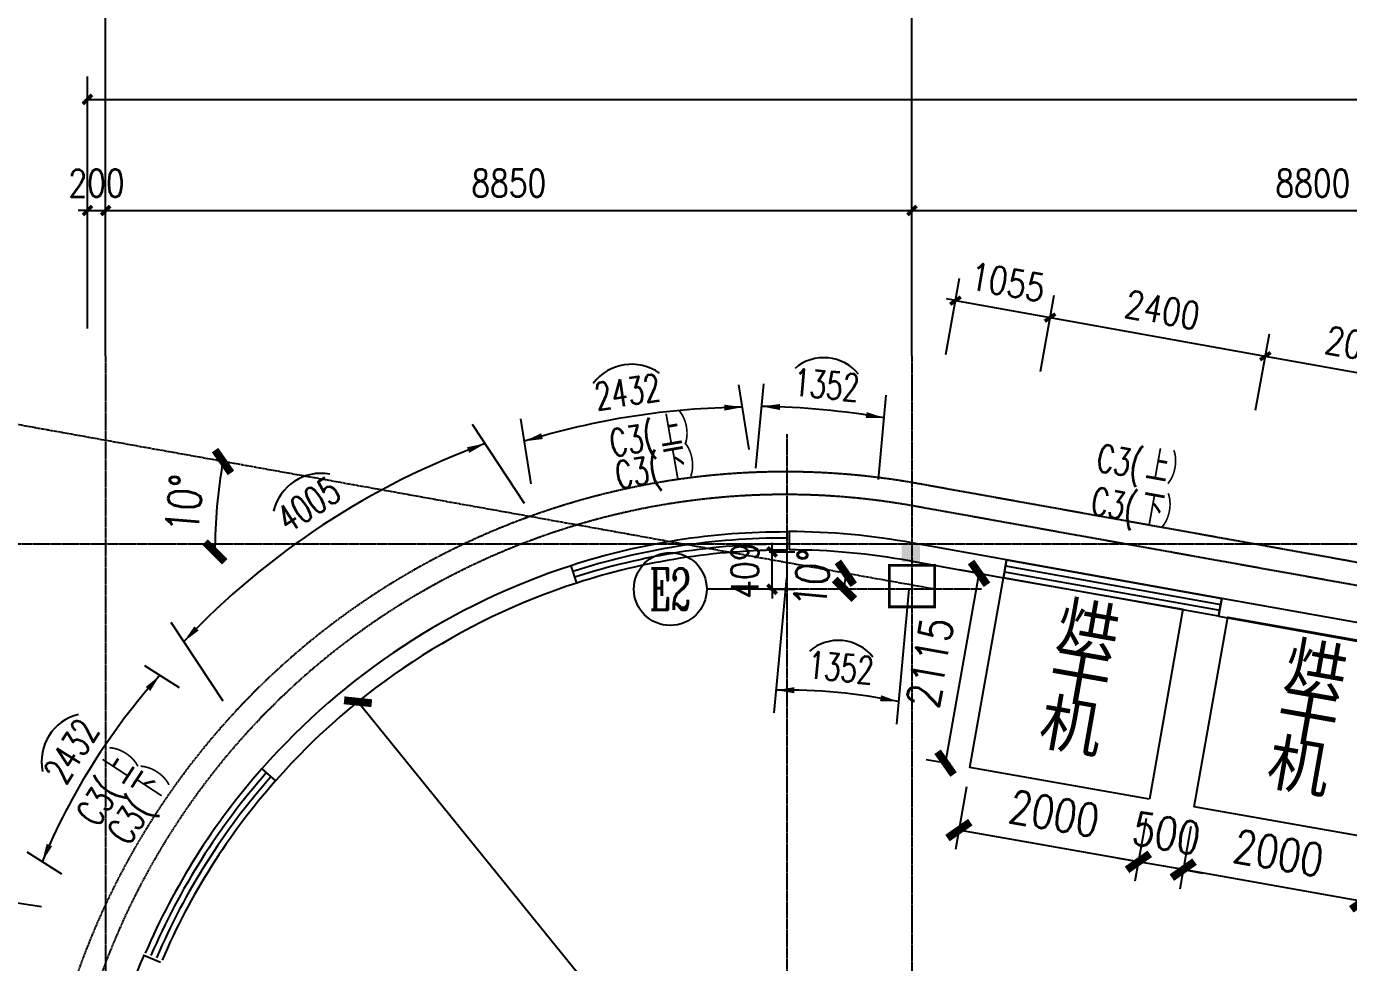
# Model space of a CAD drawing. Header units: millimetres. Extents: x 36114 to 137034, y 22418 to 93776.
# Drawn here: x 58442 to 72953, y 72929 to 83205 of the extents above; entities that cross this region are included whole.
import ezdxf
from ezdxf.enums import TextEntityAlignment as Align

# ---------------------------------------------------------------- set-up
doc = ezdxf.new("R2010")
doc.units = ezdxf.units.MM
doc.linetypes.add('DASH', pattern=[0.35, 0.25, -0.1])
doc.linetypes.add('DOTE', pattern=[2.42, 2, -0.2, 0.02, -0.2])
doc.layers.get('0').update_dxf_attribs({"color": 254})
doc.layers.get('Defpoints').update_dxf_attribs({"color": 254})
for name, color, linetype in [('00_LAYOUT', 122, 'Continuous'), ('\\M+5BDA8-\\M+5B3DF\\M+5B4E7', 254, 'Continuous'), ('\\M+5BDA8-\\M+5B4B0', 254, 'Continuous'), ('\\M+5BDA8-\\M+5C3C5\\M+5B4B0\\M+5B1E0\\M+5BAC5', 254, 'Continuous'), ('\\M+5BDA8-\\M+5C7BD-\\M+5D7A9', 254, 'Continuous'), ('\\M+5BDA8-\\M+5D6E1', 254, 'DOTE'), ('\\M+5BDA8-\\M+5D6E1-\\M+5B1EA\\M+5D7A2', 254, 'Continuous'), ('\\M+5C1A2\\M+5C3E6\\M+5CFDF\\M+5CCF51', 254, 'Continuous'), ('\\M+5C1A2\\M+5C3E6\\M+5CFF4\\M+5CCF53', 254, 'Continuous'), ('\\M+5C5C5\\M+5CBAE', 254, 'Continuous'), ('PUB_TEXT', 254, 'Continuous')]:
    doc.layers.add(name, color=color, linetype=linetype)
doc.styles.add('A-AXIS-LABEL', font='COMPLEX', dxfattribs={"bigfont": 'GBCBIG'})
doc.styles.add('A-DIM', font='SIMPLEX', dxfattribs={"bigfont": 'GBCBIG'})
doc.styles.add('A-WIN-LABEL', font='SIMPLEX', dxfattribs={"bigfont": 'GBCBIG'})
doc.styles.add('DIM_FONT', font='SIMPLEX.shx', dxfattribs={"width": 0.8})
doc.styles.add('ROMANS', font='ROMANS.shx', dxfattribs={"width": 0.8, "bigfont": 'hhztxt.shx'})
doc.styles.get("Standard").update_dxf_attribs({"font": 'arial.ttf'})
doc.dimstyles.new('dim1-150', dxfattribs={"dimscale": 180, "dimtxt": 2, "dimasz": 1.2, "dimexe": 1.2, "dimexo": 1.2, "dimgap": 1, "dimtad": 1, "dimdec": 0, "dimdsep": 46, "dimtxsty": 'ROMANS', "dimblk": 'ARCHTICK', "dimcen": 0, "dimadec": 0, "dimazin": 0, "dimtfac": 0.71, "dimtdec": 0, "dimtix": 1, "dimtmove": 0, "dimatfit": 3, "dimldrblk": 'ARCHTICK', "dimfxl": 0, "dimtolj": 1, "dimtzin": 0, "dimarcsym": 0})
doc.dimstyles.new('DIMN', dxfattribs={"dimtxt": 300, "dimasz": 100, "dimexe": 250, "dimexo": 300, "dimgap": 150, "dimtad": 1, "dimdec": 0, "dimzin": 0, "dimdsep": 46, "dimtxsty": 'DIM_FONT', "dimblk": 'ARCHTICK', "dimcen": 0.09, "dimclrt": 7, "dimazin": 2, "dimtfac": 1, "dimtdec": 0, "dimtix": 1, "dimtmove": 2, "dimatfit": 3, "dimldrblk": 'ARCHTICK', "dimfxl": 0, "dimtolj": 1, "dimtzin": 0, "dimarcsym": 0})

# ---------------------------------------------------------------- blocks, each defined once
blk = doc.blocks.new('_ArchTick')
at = {"color": 0, "linetype": 'ByBlock', "const_width": 0.4}
blk.add_lwpolyline([(-0.5, -0.5), (0.5, 0.5)], dxfattribs=at)
blk = doc.blocks.new('*D202')
at = {"layer": '\\M+5C1A2\\M+5C3E6\\M+5CFDF\\M+5CCF51', "color": 0, "lineweight": -2, "transparency": 16777216}
blk.add_arc((66133, 77436), 5623, 169.8236, 180, dxfattribs=at)
at = {"layer": 'Defpoints', "color": 0, "transparency": 16777216}
for p in [(57095, 79058), (60550, 78100), (56995, 77436), (115223, 77436), (113408, 68950)]:
    blk.add_point(p, dxfattribs=at)
at = {"layer": '\\M+5C1A2\\M+5C3E6\\M+5CFDF\\M+5CCF51', "color": 0, "lineweight": -2, "transparency": 16777216, "xscale": 216, "yscale": 216, "zscale": 216}
for p, rotation in [((60599, 78429), 79.82363996447724), ((60511, 77436), 270)]:
    blk.add_blockref('_ArchTick', p, dxfattribs=dict(at, rotation=rotation))
at = {"layer": '\\M+5C1A2\\M+5C3E6\\M+5CFDF\\M+5CCF51', "color": 0, "transparency": 16777216, "insert": (60174, 77966), "char_height": 360, "attachment_point": 5, "rotation": 84.9118, "style": 'ROMANS'}
blk.add_mtext('\\A1;10\\M+5A1E3', dxfattribs=at)
blk = doc.blocks.new('*D203')
at = {"layer": '\\M+5C1A2\\M+5C3E6\\M+5CFDF\\M+5CCF51', "color": 0, "lineweight": -2, "transparency": 16777216}
blk.add_arc((78349, 75505), 2447, 169.8236, 180, dxfattribs=at)
at = {"layer": 'Defpoints', "color": 0, "transparency": 16777216}
for p in [(68143, 77337), (75920, 75794), (74466, 75505), (78349, 75505), (113412, 69212)]:
    blk.add_point(p, dxfattribs=at)
at = {"layer": '\\M+5C1A2\\M+5C3E6\\M+5CFDF\\M+5CCF51', "color": 0, "lineweight": -2, "transparency": 16777216, "xscale": 216, "yscale": 216, "zscale": 216}
for p, rotation in [((75941, 75938), 79.8236399644773), ((75903, 75505), 270)]:
    blk.add_blockref('_ArchTick', p, dxfattribs=dict(at, rotation=rotation))
at = {"layer": '\\M+5C1A2\\M+5C3E6\\M+5CFDF\\M+5CCF51', "color": 0, "transparency": 16777216, "insert": (75554, 75754), "char_height": 360, "attachment_point": 5, "rotation": 84.9118, "style": 'ROMANS'}
blk.add_mtext('\\A1;10\\M+5A1E3', dxfattribs=at)
blk = doc.blocks.new('*D204')
at = {"layer": '\\M+5C1A2\\M+5C3E6\\M+5CFDF\\M+5CCF51', "color": 0, "lineweight": -2, "transparency": 16777216}
blk.add_line((86105, 73672), (86025, 73672), dxfattribs=at)
blk.add_arc((88560, 73672), 2319, 169.8236, 180, dxfattribs=at)
at = {"layer": 'Defpoints', "color": 0, "transparency": 16777216}
for p in [(68143, 77337), (86257, 73946), (86321, 73672), (88560, 73672), (113412, 69212)]:
    blk.add_point(p, dxfattribs=at)
at = {"layer": '\\M+5C1A2\\M+5C3E6\\M+5CFDF\\M+5CCF51', "color": 0, "lineweight": -2, "transparency": 16777216, "xscale": 216, "yscale": 216, "zscale": 216}
for p, rotation in [((86277, 74082), 79.8236399644773), ((86241, 73672), 270.0000000000002)]:
    blk.add_blockref('_ArchTick', p, dxfattribs=dict(at, rotation=rotation))
at = {"layer": '\\M+5C1A2\\M+5C3E6\\M+5CFDF\\M+5CCF51', "color": 0, "transparency": 16777216, "insert": (85891, 73910), "char_height": 360, "attachment_point": 5, "rotation": 84.9118, "style": 'ROMANS'}
blk.add_mtext('\\A1;10\\M+5A1E3', dxfattribs=at)
blk = doc.blocks.new('*D205')
at = {"layer": '\\M+5C1A2\\M+5C3E6\\M+5CFDF\\M+5CCF51', "color": 0, "lineweight": -2, "transparency": 16777216}
blk.add_arc((106170, 70511), 2329, 169.8236, 180, dxfattribs=at)
at = {"layer": 'Defpoints', "color": 0, "transparency": 16777216}
for p in [(68143, 77337), (103857, 70787), (102822, 70511), (106170, 70511), (113412, 69212)]:
    blk.add_point(p, dxfattribs=at)
at = {"layer": '\\M+5C1A2\\M+5C3E6\\M+5CFDF\\M+5CCF51', "color": 0, "lineweight": -2, "transparency": 16777216, "xscale": 216, "yscale": 216, "zscale": 216}
for p, rotation in [((103878, 70923), 79.82363996447724), ((103841, 70511), 270.0000000000002)]:
    blk.add_blockref('_ArchTick', p, dxfattribs=dict(at, rotation=rotation))
at = {"layer": '\\M+5C1A2\\M+5C3E6\\M+5CFDF\\M+5CCF51', "color": 0, "transparency": 16777216, "insert": (103492, 70750), "char_height": 360, "attachment_point": 5, "rotation": 84.9118, "style": 'ROMANS'}
blk.add_mtext('\\A1;10\\M+5A1E3', dxfattribs=at)
blk = doc.blocks.new('*D206')
at = {"layer": '\\M+5C1A2\\M+5C3E6\\M+5CFDF\\M+5CCF51', "color": 0, "lineweight": -2, "transparency": 16777216}
blk.add_arc((97379, 72089), 2073, 169.8236, 180, dxfattribs=at)
at = {"layer": 'Defpoints', "color": 0, "transparency": 16777216}
for p in [(68143, 77337), (95320, 72334), (95156, 72089), (97379, 72089), (113512, 69194)]:
    blk.add_point(p, dxfattribs=at)
at = {"layer": '\\M+5C1A2\\M+5C3E6\\M+5CFDF\\M+5CCF51', "color": 0, "lineweight": -2, "transparency": 16777216, "xscale": 216, "yscale": 216, "zscale": 216}
for p, rotation in [((95339, 72456), 79.82363996447724), ((95306, 72089), 269.9999999999998)]:
    blk.add_blockref('_ArchTick', p, dxfattribs=dict(at, rotation=rotation))
at = {"layer": '\\M+5C1A2\\M+5C3E6\\M+5CFDF\\M+5CCF51', "color": 0, "transparency": 16777216, "insert": (94956, 72305), "char_height": 360, "attachment_point": 5, "rotation": 84.9118, "style": 'ROMANS'}
blk.add_mtext('\\A1;10\\M+5A1E3', dxfattribs=at)
blk = doc.blocks.new('*D228')
at = {"layer": '\\M+5C1A2\\M+5C3E6\\M+5CFDF\\M+5CCF51', "color": 0, "lineweight": -2, "transparency": 16777216}
blk.add_arc((68411, 77027), 991, 169.8236, 180, dxfattribs=at)
at = {"layer": 'Defpoints', "color": 0, "transparency": 16777216}
for p in [(57095, 79058), (67427, 77144), (65914, 77027), (68411, 77027), (68926, 77027)]:
    blk.add_point(p, dxfattribs=at)
at = {"layer": '\\M+5C1A2\\M+5C3E6\\M+5CFDF\\M+5CCF51', "color": 0, "lineweight": -2, "transparency": 16777216, "xscale": 216, "yscale": 216, "zscale": 216}
for p, rotation in [((67435, 77202), 79.82363996447742), ((67420, 77027), 270)]:
    blk.add_blockref('_ArchTick', p, dxfattribs=dict(at, rotation=rotation))
at = {"layer": '\\M+5C1A2\\M+5C3E6\\M+5CFDF\\M+5CCF51', "color": 0, "transparency": 16777216, "insert": (67065, 77147), "char_height": 360, "attachment_point": 5, "rotation": 84.9118, "style": 'ROMANS'}
blk.add_mtext('\\A1;10\\M+5A1E3', dxfattribs=at)
blk = doc.blocks.new('*D208')
at = {"layer": '\\M+5BDA8-\\M+5B3DF\\M+5B4E7', "color": 0, "lineweight": -2, "transparency": 16777216}
blk.add_line((66774, 69998), (62080, 75792), dxfattribs=at)
at = {"layer": 'Defpoints', "color": 0, "transparency": 16777216}
for p in [(62080, 75792), (66790, 69978)]:
    blk.add_point(p, dxfattribs=at)
at = {"layer": '\\M+5BDA8-\\M+5B3DF\\M+5B4E7', "color": 0, "lineweight": -2, "transparency": 16777216, "xscale": 216, "yscale": 216, "zscale": 216, "rotation": 129.01324312717}
blk.add_blockref('_ArchTick', (62080, 75792), dxfattribs=at)
at = {"layer": '\\M+5BDA8-\\M+5B3DF\\M+5B4E7', "color": 0, "transparency": 16777216, "insert": (66535, 70865), "char_height": 360, "attachment_point": 5, "rotation": 309.0132, "style": 'ROMANS'}
blk.add_mtext('\\A1;R7482', dxfattribs=at)
blk = doc.blocks.new('*D246')
at = {"layer": '\\M+5BDA8-\\M+5B3DF\\M+5B4E7', "color": 0, "lineweight": -2, "transparency": 16777216}
for p, q in [((68532, 79605), (68683, 80442)), ((69571, 79418), (69721, 80255)), ((68638, 80195), (68540, 80213)), ((68638, 80195), (69677, 80009)), ((69677, 80009), (69776, 79991))]:
    blk.add_line(p, q, dxfattribs=at)
at = {"layer": 'Defpoints', "color": 0, "transparency": 16777216}
for p in [(69677, 80009), (68479, 79309), (69518, 79123)]:
    blk.add_point(p, dxfattribs=at)
at = {"layer": '\\M+5BDA8-\\M+5B3DF\\M+5B4E7', "color": 0, "lineweight": -2, "transparency": 16777216, "xscale": 100, "yscale": 100, "zscale": 100}
for p, rotation in [((68638, 80195), 349.8237537539223), ((69677, 80009), 169.8237537539224)]:
    blk.add_blockref('_ArchTick', p, dxfattribs=dict(at, rotation=rotation))
at = {"layer": '\\M+5BDA8-\\M+5B3DF\\M+5B4E7', "color": 7, "transparency": 16777216, "insert": (69211, 80398), "char_height": 300, "attachment_point": 5, "rotation": 349.8238, "style": 'DIM_FONT'}
blk.add_mtext('\\A1;1055', dxfattribs=at)
blk = doc.blocks.new('*D247')
at = {"layer": '\\M+5BDA8-\\M+5B3DF\\M+5B4E7', "color": 0, "lineweight": -2, "transparency": 16777216}
for p, q in [((69571, 79418), (69721, 80255)), ((69677, 80009), (72039, 79585)), ((71933, 78994), (72084, 79831))]:
    blk.add_line(p, q, dxfattribs=at)
at = {"layer": 'Defpoints', "color": 0, "transparency": 16777216}
for p in [(72039, 79585), (69518, 79123), (71880, 78699)]:
    blk.add_point(p, dxfattribs=at)
at = {"layer": '\\M+5BDA8-\\M+5B3DF\\M+5B4E7', "color": 0, "lineweight": -2, "transparency": 16777216, "xscale": 100, "yscale": 100, "zscale": 100}
for p, rotation in [((69677, 80009), 169.8237537539229), ((72039, 79585), 349.823753753923)]:
    blk.add_blockref('_ArchTick', p, dxfattribs=dict(at, rotation=rotation))
at = {"layer": '\\M+5BDA8-\\M+5B3DF\\M+5B4E7', "color": 7, "transparency": 16777216, "insert": (70911, 80092), "char_height": 300, "attachment_point": 5, "rotation": 349.8238, "style": 'DIM_FONT'}
blk.add_mtext('\\A1;2400', dxfattribs=at)
blk = doc.blocks.new('*D248')
at = {"layer": '\\M+5BDA8-\\M+5B3DF\\M+5B4E7', "color": 0, "lineweight": -2, "transparency": 16777216}
for p, q in [((71933, 78994), (72084, 79831)), ((72039, 79585), (74072, 79220)), ((73966, 78629), (74116, 79466))]:
    blk.add_line(p, q, dxfattribs=at)
at = {"layer": 'Defpoints', "color": 0, "transparency": 16777216}
for p in [(74072, 79220), (71880, 78699), (73913, 78334)]:
    blk.add_point(p, dxfattribs=at)
at = {"layer": '\\M+5BDA8-\\M+5B3DF\\M+5B4E7', "color": 0, "lineweight": -2, "transparency": 16777216, "xscale": 100, "yscale": 100, "zscale": 100}
for p, rotation in [((72039, 79585), 169.823753753922), ((74072, 79220), 349.8237537539219)]:
    blk.add_blockref('_ArchTick', p, dxfattribs=dict(at, rotation=rotation))
at = {"layer": '\\M+5BDA8-\\M+5B3DF\\M+5B4E7', "color": 7, "transparency": 16777216, "insert": (73109, 79698), "char_height": 300, "attachment_point": 5, "rotation": 349.8238, "style": 'DIM_FONT'}
blk.add_mtext('\\A1;2065', dxfattribs=at)
blk = doc.blocks.new('*D344')
at = {"layer": '\\M+5BDA8-\\M+5B3DF\\M+5B4E7', "color": 0, "lineweight": -2, "transparency": 16777216}
for p, q in [((66626, 77436), (66626, 77536)), ((66593, 77436), (66876, 77436)), ((66626, 77027), (66626, 77436)), ((66593, 77027), (66876, 77027)), ((66626, 77027), (66626, 76927))]:
    blk.add_line(p, q, dxfattribs=at)
at = {"layer": 'Defpoints', "color": 0, "transparency": 16777216}
for p in [(66293, 77436), (66626, 77436), (66293, 77027)]:
    blk.add_point(p, dxfattribs=at)
at = {"layer": '\\M+5BDA8-\\M+5B3DF\\M+5B4E7', "color": 0, "lineweight": -2, "transparency": 16777216, "xscale": 100, "yscale": 100, "zscale": 100}
for p, rotation in [((66626, 77436), 270), ((66626, 77027), 90)]:
    blk.add_blockref('_ArchTick', p, dxfattribs=dict(at, rotation=rotation))
at = {"layer": '\\M+5BDA8-\\M+5B3DF\\M+5B4E7', "color": 7, "transparency": 16777216, "insert": (66326, 77231), "char_height": 300, "attachment_point": 5, "rotation": 90, "style": 'DIM_FONT'}
blk.add_mtext('\\A1;409', dxfattribs=at)
blk = doc.blocks.new('*D353')
at = {"layer": '\\M+5BDA8-\\M+5B3DF\\M+5B4E7', "color": 0, "lineweight": -2, "transparency": 16777216}
for p, q in [((59111, 80190), (59111, 82654)), ((113612, 80190), (113612, 82654)), ((59111, 82404), (113612, 82404))]:
    blk.add_line(p, q, dxfattribs=at)
at = {"layer": 'Defpoints', "color": 0, "transparency": 16777216}
for p in [(113612, 82404), (59111, 79890), (113612, 79890)]:
    blk.add_point(p, dxfattribs=at)
at = {"layer": '\\M+5BDA8-\\M+5B3DF\\M+5B4E7', "color": 0, "lineweight": -2, "transparency": 16777216, "xscale": 100, "yscale": 100, "zscale": 100, "rotation": 180}
blk.add_blockref('_ArchTick', (59111, 82404), dxfattribs=at)
at = {"layer": '\\M+5BDA8-\\M+5B3DF\\M+5B4E7', "color": 0, "lineweight": -2, "transparency": 16777216, "xscale": 100, "yscale": 100, "zscale": 100}
blk.add_blockref('_ArchTick', (113612, 82404), dxfattribs=at)
at = {"layer": '\\M+5BDA8-\\M+5B3DF\\M+5B4E7', "color": 7, "transparency": 16777216, "insert": (86361, 82704), "char_height": 300, "attachment_point": 5, "style": 'DIM_FONT'}
blk.add_mtext('\\A1;54500', dxfattribs=at)
blk = doc.blocks.new('*D359')
at = {"layer": '\\M+5BDA8-\\M+5B3DF\\M+5B4E7', "color": 0, "lineweight": -2, "transparency": 16777216}
for p, q in [((59111, 79890), (59111, 81434)), ((59311, 79890), (59311, 81434)), ((59111, 81184), (59011, 81184)), ((59111, 81184), (59311, 81184)), ((59311, 81184), (59411, 81184))]:
    blk.add_line(p, q, dxfattribs=at)
at = {"layer": 'Defpoints', "color": 0, "transparency": 16777216}
for p in [(59311, 81184), (59111, 79590), (59311, 79590)]:
    blk.add_point(p, dxfattribs=at)
at = {"layer": '\\M+5BDA8-\\M+5B3DF\\M+5B4E7', "color": 0, "lineweight": -2, "transparency": 16777216, "xscale": 100, "yscale": 100, "zscale": 100}
for p, rotation in [((59111, 81184), 9.127697389921252e-05), ((59311, 81184), 180.0000912769738)]:
    blk.add_blockref('_ArchTick', p, dxfattribs=dict(at, rotation=rotation))
at = {"layer": '\\M+5BDA8-\\M+5B3DF\\M+5B4E7', "color": 7, "transparency": 16777216, "insert": (59211, 81484), "char_height": 300, "attachment_point": 5, "rotation": 0.0001, "style": 'DIM_FONT'}
blk.add_mtext('\\A1;200', dxfattribs=at)
blk = doc.blocks.new('*D240')
at = {"layer": '\\M+5BDA8-\\M+5B3DF\\M+5B4E7', "color": 0, "lineweight": -2, "transparency": 16777216}
for p, q in [((59311, 79890), (59311, 81434)), ((68161, 79890), (68161, 81434)), ((59311, 81184), (68161, 81184))]:
    blk.add_line(p, q, dxfattribs=at)
at = {"layer": 'Defpoints', "color": 0, "transparency": 16777216}
for p in [(68161, 81184), (59311, 79590), (68161, 79590)]:
    blk.add_point(p, dxfattribs=at)
at = {"layer": '\\M+5BDA8-\\M+5B3DF\\M+5B4E7', "color": 0, "lineweight": -2, "transparency": 16777216, "xscale": 100, "yscale": 100, "zscale": 100, "rotation": 180}
blk.add_blockref('_ArchTick', (59311, 81184), dxfattribs=at)
at = {"layer": '\\M+5BDA8-\\M+5B3DF\\M+5B4E7', "color": 0, "lineweight": -2, "transparency": 16777216, "xscale": 100, "yscale": 100, "zscale": 100}
blk.add_blockref('_ArchTick', (68161, 81184), dxfattribs=at)
at = {"layer": '\\M+5BDA8-\\M+5B3DF\\M+5B4E7', "color": 7, "transparency": 16777216, "insert": (63736, 81484), "char_height": 300, "attachment_point": 5, "style": 'DIM_FONT'}
blk.add_mtext('\\A1;8850', dxfattribs=at)
blk = doc.blocks.new('*D241')
at = {"layer": '\\M+5BDA8-\\M+5B3DF\\M+5B4E7', "color": 0, "lineweight": -2, "transparency": 16777216}
for p, q in [((68161, 79890), (68161, 81434)), ((76961, 79890), (76961, 81434)), ((68161, 81184), (76961, 81184))]:
    blk.add_line(p, q, dxfattribs=at)
at = {"layer": 'Defpoints', "color": 0, "transparency": 16777216}
for p in [(76961, 81184), (68161, 79590), (76961, 79590)]:
    blk.add_point(p, dxfattribs=at)
at = {"layer": '\\M+5BDA8-\\M+5B3DF\\M+5B4E7', "color": 0, "lineweight": -2, "transparency": 16777216, "xscale": 100, "yscale": 100, "zscale": 100, "rotation": 180}
blk.add_blockref('_ArchTick', (68161, 81184), dxfattribs=at)
at = {"layer": '\\M+5BDA8-\\M+5B3DF\\M+5B4E7', "color": 0, "lineweight": -2, "transparency": 16777216, "xscale": 100, "yscale": 100, "zscale": 100}
blk.add_blockref('_ArchTick', (76961, 81184), dxfattribs=at)
at = {"layer": '\\M+5BDA8-\\M+5B3DF\\M+5B4E7', "color": 7, "transparency": 16777216, "insert": (72561, 81484), "char_height": 300, "attachment_point": 5, "style": 'DIM_FONT'}
blk.add_mtext('\\A1;8800', dxfattribs=at)
blk = doc.blocks.new('\\M+5B6FE\\M+5CEAC\\M+5B4B0\\M+5BFE2$\\M+5CFB5\\M+5CDB3\\M+5CDBC\\M+5BFE2$00000001')
at = {"color": 0}
for points in [[(-0.5, 0.5), (-0.5, -0.5)], [(-0.5, 0.5), (0.5, 0.5)], [(0.5, -0.5), (0.5, 0.5)], [(0.5, 0.1667), (-0.5, 0.1667)], [(0.5, -0.1667), (-0.5, -0.1667)], [(-0.5, -0.5), (0.5, -0.5)]]:
    blk.add_lwpolyline(points, dxfattribs=at)
blk = doc.blocks.new('*D373')
at = {"layer": '00_LAYOUT', "color": 0, "lineweight": -2, "transparency": 16777216}
for p, q in [((71222, 74424), (71101, 73736)), ((73192, 74077), (73070, 73389)), ((73108, 73601), (71138, 73949))]:
    blk.add_line(p, q, dxfattribs=at)
at = {"layer": 'Defpoints', "color": 0, "transparency": 16777216}
for p in [(71259, 74637), (73229, 74290), (71138, 73949)]:
    blk.add_point(p, dxfattribs=at)
at = {"layer": '00_LAYOUT', "color": 0, "lineweight": -2, "transparency": 16777216, "xscale": 216, "yscale": 216, "zscale": 216}
for p, rotation in [((71138, 73949), 170.0000000000013), ((73108, 73601), 350.0000000000014)]:
    blk.add_blockref('_ArchTick', p, dxfattribs=dict(at, rotation=rotation))
at = {"layer": '00_LAYOUT', "color": 0, "transparency": 16777216, "insert": (72185, 74130), "char_height": 360, "attachment_point": 5, "rotation": 350, "style": 'ROMANS'}
blk.add_mtext('\\A1;2000', dxfattribs=at)
blk = doc.blocks.new('*D374')
at = {"layer": '00_LAYOUT', "color": 0, "lineweight": -2, "transparency": 16777216}
for p, q in [((70730, 74511), (70608, 73823)), ((71222, 74424), (71101, 73736)), ((70646, 74035), (70433, 74073)), ((71138, 73949), (70646, 74035)), ((71138, 73949), (71351, 73911))]:
    blk.add_line(p, q, dxfattribs=at)
at = {"layer": 'Defpoints', "color": 0, "transparency": 16777216}
for p in [(70767, 74724), (71259, 74637), (70646, 74035)]:
    blk.add_point(p, dxfattribs=at)
at = {"layer": '00_LAYOUT', "color": 0, "lineweight": -2, "transparency": 16777216, "xscale": 216, "yscale": 216, "zscale": 216}
for p, rotation in [((70646, 74035), 350.0000000000003), ((71138, 73949), 170.0000000000003)]:
    blk.add_blockref('_ArchTick', p, dxfattribs=dict(at, rotation=rotation))
at = {"layer": '00_LAYOUT', "color": 0, "transparency": 16777216, "insert": (70954, 74347), "char_height": 360, "attachment_point": 5, "rotation": 350, "style": 'ROMANS'}
blk.add_mtext('\\A1;500', dxfattribs=at)
blk = doc.blocks.new('*D375')
at = {"layer": '00_LAYOUT', "color": 0, "lineweight": -2, "transparency": 16777216}
for p, q in [((68760, 74858), (68639, 74170)), ((70730, 74511), (70608, 73823)), ((70646, 74035), (68676, 74383))]:
    blk.add_line(p, q, dxfattribs=at)
at = {"layer": 'Defpoints', "color": 0, "transparency": 16777216}
for p in [(68797, 75071), (70767, 74724), (68676, 74383)]:
    blk.add_point(p, dxfattribs=at)
at = {"layer": '00_LAYOUT', "color": 0, "lineweight": -2, "transparency": 16777216, "xscale": 216, "yscale": 216, "zscale": 216}
for p, rotation in [((68676, 74383), 169.9999999999997), ((70646, 74035), 349.9999999999997)]:
    blk.add_blockref('_ArchTick', p, dxfattribs=dict(at, rotation=rotation))
at = {"layer": '00_LAYOUT', "color": 0, "transparency": 16777216, "insert": (69723, 74564), "char_height": 360, "attachment_point": 5, "rotation": 350, "style": 'ROMANS'}
blk.add_mtext('\\A1;2000', dxfattribs=at)
blk = doc.blocks.new('*D376')
at = {"layer": '00_LAYOUT', "color": 0, "lineweight": -2, "transparency": 16777216}
for p, q in [((68530, 75118), (68897, 77201)), ((68952, 77191), (68684, 77239)), ((68585, 75109), (68317, 75156))]:
    blk.add_line(p, q, dxfattribs=at)
at = {"layer": 'Defpoints', "color": 0, "transparency": 16777216}
for p in [(68897, 77201), (69165, 77154), (68797, 75071)]:
    blk.add_point(p, dxfattribs=at)
at = {"layer": '00_LAYOUT', "color": 0, "lineweight": -2, "transparency": 16777216, "xscale": 216, "yscale": 216, "zscale": 216}
for p, rotation in [((68897, 77201), 79.99999999999868), ((68530, 75118), 259.9999999999987)]:
    blk.add_blockref('_ArchTick', p, dxfattribs=dict(at, rotation=rotation))
at = {"layer": '00_LAYOUT', "color": 0, "transparency": 16777216, "insert": (68359, 76222), "char_height": 360, "attachment_point": 5, "rotation": 80, "style": 'ROMANS'}
blk.add_mtext('\\A1;2115', dxfattribs=at)

msp = doc.modelspace()

# ---------------------------------------------------------------- hatches: boundary and pattern name
at = {"layer": '\\M+5C1A2\\M+5C3E6\\M+5CFF4\\M+5CCF53'}
msp.add_hatch(color=256, dxfattribs=at).paths.add_polyline_path([(68048.5, 77325.7), (68248.5, 77325.7), (68248.5, 77525.7), (68048.5, 77525.7)])

# ---------------------------------------------------------------- linework, layer by layer
at = {"layer": '00_LAYOUT'}
for points in [[(70767.1, 74723.8), (68797.4, 75071.1), (69164.7, 77154), (71134.3, 76806.7)], [(73229.1, 74289.7), (71259.5, 74637), (71626.7, 76719.8), (73596.3, 76372.5)]]:
    msp.add_lwpolyline(points, close=True, dxfattribs=at)
at = {"layer": '\\M+5BDA8-\\M+5B3DF\\M+5B4E7'}
for p, q in [((66373.7, 78559.9), (66262.2, 79272.2)), ((66448.9, 78356.9), (66534.9, 79281.7)), ((67793.5, 78231.9), (67879.5, 79156.7)), ((63907, 77969.8), (63339.2, 78834.1)), ((63981.3, 78185.4), (63869.8, 78897.8)), ((66783, 77153.6), (66645.1, 75669.7)), ((66418.5, 77026.8), (65914.1, 77026.8)), ((68127.6, 77028.7), (67989.7, 75544.7)), ((60599.8, 75797.4), (60032, 76661.7)), ((59738.5, 76189.8), (60118.9, 75949.4)), ((58444.7, 74142.9), (58825.1, 73902.4)), ((58198.7, 73608.1), (58606.2, 73546.4))]:
    msp.add_line(p, q, dxfattribs=at)
for points in [[(66300.8, 79025.2, 0, 66, 0), (66100.9, 79020.6, 66, 0, 0)], [(66711.7, 79027.6, 66, 0, 0), (66511.7, 79032.7, 0, 0, 0)], [(67856.4, 78907.8, 0, 66, 0), (67658.9, 78939.6, 66, 0, 0)], [(63476.5, 78625.2, 0, 66, 0), (63289.3, 78554.7, 66, 0, 0)], [(64100.3, 78707.4, 66, 0, 0), (63908.5, 78650.8, 0, 0, 0)], [(60308.3, 76596.6, 66, 0, 0), (60169.3, 76452.7, 0, 0, 0)], [(59907.6, 76082.9, 0, 66, 0), (59775.8, 75932.5, 66, 0, 0)], [(66868.2, 75919.1, 66, 0, 0), (66668.2, 75918.7, 0, 0, 0)], [(68012.8, 75793.7, 0, 66, 0), (67816.3, 75831, 66, 0, 0)], [(58693.2, 74219.6, 66, 0, 0), (58613.8, 74036, 0, 0, 0)]]:
    msp.add_lwpolyline(points, format="xyseb", dxfattribs=at)
at = {"layer": '\\M+5BDA8-\\M+5B3DF\\M+5B4E7', "color": 7}
for centre, radius, start, end in [((67194.5, 79082.7), 486.1, 38.63827, 130.74023), ((65085.3, 78961.6), 534.5, 55.09268, 142.69852), ((61674.9, 77764.3), 534.5, 79.4974, 167.10324), ((67352, 75979.7), 486.1, 38.63827, 130.74023), ((59141.7, 75134.7), 534.5, 103.90212, 191.50796)]:
    msp.add_arc(centre, radius, start, end, dxfattribs=at)
at = {"layer": '\\M+5BDA8-\\M+5B3DF\\M+5B4E7'}
for centre, radius, start, end in [((66398.1, 70573.9), 8451.9, 90.65949, 107.13171), ((66392.3, 70452.4), 8581.2, 80.17632, 89.20218), ((66398.1, 70573.9), 8565, 109.94491, 136.65572), ((65243.8, 71277.8), 7180.9, 137.9981, 157.41198), ((66782.9, 69857.7), 6062, 78.29427, 91.08423)]:
    msp.add_arc(centre, radius, start, end, dxfattribs=at)
for p in [(66812.1, 77660), (68178.6, 77533.2), (64419.7, 77285.5), (61024.1, 75055), (59730.4, 73008.1)]:
    msp.add_point(p, dxfattribs=at)
at = {"layer": '\\M+5BDA8-\\M+5B4B0'}
for centre, radius, start, end in [((66759.6, 70069.3), 7586.1, 89.82607, 107.96512), ((66759.6, 70069.3), 7586.1, 89.82607, 107.96512), ((66759.6, 70069.3), 7519.4, 89.82607, 107.96512), ((66759.6, 70069.3), 7519.4, 89.82607, 107.96512), ((66759.6, 70069.3), 7452.8, 89.82607, 107.96512), ((66759.6, 70069.3), 7452.8, 89.82607, 107.96512), ((66759.6, 70069.3), 7386.1, 89.82607, 107.96512), ((66759.6, 70069.3), 7386.1, 89.82607, 107.96512), ((66717.7, 70041.8), 7586.1, 138.63551, 156.77457), ((66717.7, 70041.8), 7586.1, 138.63551, 156.77457), ((66717.7, 70041.8), 7519.4, 138.63551, 156.77457), ((66717.7, 70041.8), 7519.4, 138.63551, 156.77457), ((66717.7, 70041.8), 7452.8, 138.63551, 156.77457), ((66717.7, 70041.8), 7452.8, 138.63551, 156.77457), ((66717.7, 70041.8), 7386.1, 138.63551, 156.77457), ((66717.7, 70041.8), 7386.1, 138.63551, 156.77457)]:
    msp.add_arc(centre, radius, start, end, dxfattribs=at)
at = {"layer": '\\M+5BDA8-\\M+5C7BD-\\M+5D7A9'}
for p, q in [((66812.1, 77660), (66811.5, 77460)), ((68178.8, 77534.1), (68172.3, 77534.4)), ((69200, 77350.8), (68178.8, 77534.1)), ((69164.7, 77154), (69200, 77350.8)), ((69164.7, 77154), (69200, 77350.8)), ((69200, 77350.8), (71562.3, 76926.8)), ((64481.4, 77095.3), (64419.7, 77285.5)), ((68136.3, 77337.7), (68143.4, 77337.3)), ((68143.4, 77337.3), (69164.7, 77154)), ((71527, 76729.9), (69164.7, 77154)), ((71562.3, 76926.8), (71527, 76729.9)), ((71562.3, 76926.8), (71527, 76729.9)), ((73595, 76561.9), (71562.3, 76926.8)), ((71527, 76729.9), (73559.7, 76365.1)), ((61024.1, 75055), (61174.2, 74922.9)), ((59914.2, 72929.2), (59730.4, 73008.1))]:
    msp.add_line(p, q, dxfattribs=at)
for radius, start, end in [(7680.9, 79.62285, 89.82607), (7480.9, 79.62285, 89.82607), (7680.9, 107.96512, 138.63551), (7480.9, 107.96512, 138.63551), (7680.9, 156.77457, 178.33678)]:
    msp.add_arc((66788.8, 69979.2), radius, start, end, dxfattribs=at)
at = {"layer": '\\M+5BDA8-\\M+5D6E1', "ltscale": 10}
for p, q in [((59311.1, 79590.2), (59311.2, 41718)), ((68161.1, 79590.2), (68161.1, 41718)), ((68411.1, 77026.8), (57094.7, 79058.2)), ((66790.2, 69563.7), (66790.2, 78730.2)), ((56965.4, 77525.9), (115193.8, 77525.9)), ((68925.7, 77026.8), (65914.1, 77026.8))]:
    msp.add_line(p, q, dxfattribs=at)
at = {"layer": '\\M+5BDA8-\\M+5D6E1-\\M+5B1EA\\M+5D7A2'}
for p, q in [((59311.1, 79590.2), (59311.1, 83590.2)), ((68161.1, 79590.2), (68161.1, 83590.2))]:
    msp.add_line(p, q, dxfattribs=at)
msp.add_circle((65508.1, 77028.8), 400, dxfattribs=at)
at = {"layer": '\\M+5C1A2\\M+5C3E6\\M+5CFF4\\M+5CCF53'}
msp.add_line((67911.1, 76834.1), (68411.1, 76834.1), dxfattribs=at)
at = {"layer": '\\M+5C1A2\\M+5C3E6\\M+5CFF4\\M+5CCF53', "const_width": 30}
msp.add_lwpolyline([(68411.1, 77289.2), (68411.1, 76834.1), (67911.1, 76834.1), (67911.1, 77289.2), (68161.1, 77289.2), (68411.1, 77289.2)], dxfattribs=at)
at = {"layer": '\\M+5C1A2\\M+5C3E6\\M+5CFF4\\M+5CCF53'}
msp.add_lwpolyline([(68156.1, 77335), (68411.1, 77289.2), (68411.1, 77289.2), (68411.1, 76834.1)], dxfattribs=at)
at = {"layer": '\\M+5C5C5\\M+5CBAE', "linetype": 'DASH', "ltscale": 30}
for p, q in [((83352.8, 75470.8), (68230.1, 78185.3)), ((83554.7, 75180.5), (68203.6, 77936.1))]:
    msp.add_line(p, q, dxfattribs=at)
for radius in [8232.1, 7982.1]:
    msp.add_arc((66768.6, 70084.1), radius, 79.6431, 181.67825, dxfattribs=at)

# ---------------------------------------------------------------- block references
at = {"layer": '\\M+5BDA8-\\M+5B4B0', "xscale": -2400, "yscale": -200, "zscale": 200, "rotation": 349.823753753928}
msp.add_blockref('\\M+5B6FE\\M+5CEAC\\M+5B4B0\\M+5BFE2$\\M+5CFB5\\M+5CDB3\\M+5CDBC\\M+5BFE2$00000001', (70363.5, 77040.4), dxfattribs=at)
msp.add_blockref('\\M+5B6FE\\M+5CEAC\\M+5B4B0\\M+5BFE2$\\M+5CFB5\\M+5CDB3\\M+5CDBC\\M+5BFE2$00000001', (70363.5, 77040.4), dxfattribs=at)

# ---------------------------------------------------------------- texts
at = {"layer": '00_LAYOUT', "char_height": 500, "attachment_point": 1, "rotation": 350, "line_spacing_factor": 0.65}
for insert in [(69806.4, 76902.9), (72307, 76462)]:
    msp.add_mtext_dynamic_manual_height_columns('烘干机', width=600, gutter_width=500, heights=[0], dxfattribs=dict(at, insert=insert))
at = {"layer": '\\M+5BDA8-\\M+5B3DF\\M+5B4E7', "color": 7, "style": 'A-DIM', "width": 0.705882}
for s, rotation, p in [('2432', 8.8956, (64706.1, 78991.6)), ('1352', 354.68925, (66849.7, 79154.8)), ('4005', 33.30032, (61317.1, 77634.9)), ('1352', 354.68925, (67007.2, 76051.8)), ('2432', 57.70504, (58869.4, 74869.1))]:
    msp.add_text(s, height=297.5, rotation=rotation, dxfattribs=at).set_placement(p)
at = {"layer": '\\M+5BDA8-\\M+5C3C5\\M+5B4B0\\M+5B1E0\\M+5BAC5', "style": 'A-WIN-LABEL'}
for s, rotation, p in [('上）', 9.8625, (65413.8, 78572.7)), ('下）', 9.87265, (65475.2, 78221.9)), ('上）', 349.82375, (70711.7, 78232.6)), ('下）', 349.82375, (70650.3, 77758.9)), ('上）', 56.85597, (59521.8, 74864.5)), ('下）', 56.75657, (59862.8, 74661.4))]:
    msp.add_text(s, height=337.59, rotation=rotation, dxfattribs=at).set_placement(p)
at = {"layer": '\\M+5BDA8-\\M+5C3C5\\M+5B4B0\\M+5B1E0\\M+5BAC5', "style": 'A-WIN-LABEL', "width": 0.705882}
for rotation, p in [(9.8625, (64871.9, 78478.5)), (9.87265, (64933.3, 78127.6)), (349.82375, (70170.3, 78329.8)), (349.82375, (70108.9, 77856.1)), (56.85597, (59221.1, 74404)), (56.75657, (59561.3, 74201.4))]:
    msp.add_text('C3(', height=297.5, rotation=rotation, dxfattribs=at).set_placement(p)
at = {"layer": 'PUB_TEXT', "style": 'A-AXIS-LABEL', "width": 0.6}
msp.add_text('E2', height=452.55, dxfattribs=at).set_placement((65281.8, 76802.5), (65734.3, 76802.5), align=Align.FIT)

# ---------------------------------------------------------------- dimensions: what is measured, and where the dimension line sits
at = {"layer": '00_LAYOUT'}
for p1, p2, distance, picture, middle in [((68797.4, 75071.1), (69164.7, 77154), 271.6, '*D376', (68359, 76222.2)), ((70767.1, 74723.8), (68797.4, 75071.1), 698.9, '*D375', (69723.4, 74563.7)), ((71259.5, 74637), (70767.1, 74723.8), 698.9, '*D374', (70954.4, 74346.6)), ((73229.1, 74289.7), (71259.5, 74637), 698.9, '*D373', (72185.4, 74129.5))]:
    dim = msp.add_aligned_dim(p1=p1, p2=p2, distance=distance, dimstyle='dim1-150', dxfattribs=at)
    dim.commit()
    dim.dimension.update_dxf_attribs({"geometry": picture, "text_midpoint": middle})
at = {"layer": '\\M+5BDA8-\\M+5B3DF\\M+5B4E7'}
for p1, p2, distance, picture, middle in [((59111.1325, 79890.166), (113611.6128, 79890.166), 2513.4381, '*D353', (86361.3726, 82703.6041)), ((59111.1, 79590.2), (59311.1, 79590.2), 1594, '*D359', (59211.1, 81484.2)), ((59311.1, 79590.2), (68161.1, 79590.2), 1594, '*D240', (63736.1, 81484.2)), ((68161.1, 79590.2), (76961.2, 79590.2), 1594, '*D241', (72561.2, 81484.2)), ((68479.3, 79309.2), (69518.1, 79122.8), 900.4, '*D246', (69210.8, 80397.5)), ((69518.1, 79122.8), (71880.4, 78698.8), 900.4, '*D247', (70911.3, 80092.3)), ((71880.4, 78698.8), (73913.1, 78333.9), 900.4, '*D248', (73108.8, 79697.8)), ((66292.8, 77026.8), (66292.8, 77435.7), -333.3, '*D344', (66326.1, 77231.3))]:
    dim = msp.add_aligned_dim(p1=p1, p2=p2, distance=distance, dimstyle='DIMN', dxfattribs=at)
    dim.commit()
    dim.dimension.update_dxf_attribs({"geometry": picture, "text_midpoint": middle})
dim = msp.add_radius_dim(center=(66790.2, 69978.4), mpoint=(62080.1, 75792.1), dimstyle='dim1-150', dxfattribs=at)
dim.commit()
dim.dimension.update_dxf_attribs({"geometry": '*D208', "text_midpoint": (66255.3, 70638.6), "dimtype": 164})
at = {"layer": '\\M+5C1A2\\M+5C3E6\\M+5CFDF\\M+5CCF51'}
for base, line1, line2, picture, middle in [((60550, 78099.9), ((113408.2, 68949.8), (57094.7, 79058.2)), ((56994.7, 77435.7), (115223, 77435.7)), '*D202', (60174.2, 77966.3)), ((67426.8, 77143.9), ((68411.1, 77026.8), (57094.7, 79058.2)), ((68925.7, 77026.8), (65914.1, 77026.8)), '*D228', (67065.2, 77146.7)), ((75919.7, 75794.3), ((113411.6, 69211.5), (68143.4, 77337.3)), ((78349.5, 75505.3), (74466, 75505.3)), '*D203', (75553.6, 75754.2)), ((86256.9, 73946.4), ((113411.6, 69211.5), (68143.4, 77337.3)), ((88560.1, 73672.4), (86321.3, 73672.4)), '*D204', (85891.3, 73910.1)), ((103857.3, 70786.5), ((113411.6, 69211.5), (68143.4, 77337.3)), ((106170.2, 70511.4), (102822.5, 70511.4)), '*D205', (103491.6, 70749.9)), ((95320.4, 72334.3), ((113511.6, 69193.6), (68143.4, 77337.3)), ((97379.3, 72089.4), (95156.1, 72089.4)), '*D206', (94955.5, 72305.2))]:
    dim = msp.add_angular_dim_2l(base=base, line1=line1, line2=line2, dimstyle='dim1-150', override={"dimazin": 2}, dxfattribs=at)
    dim.commit()
    dim.dimension.update_dxf_attribs({"geometry": picture, "text_midpoint": middle})

doc.saveas('drawing.dxf')
